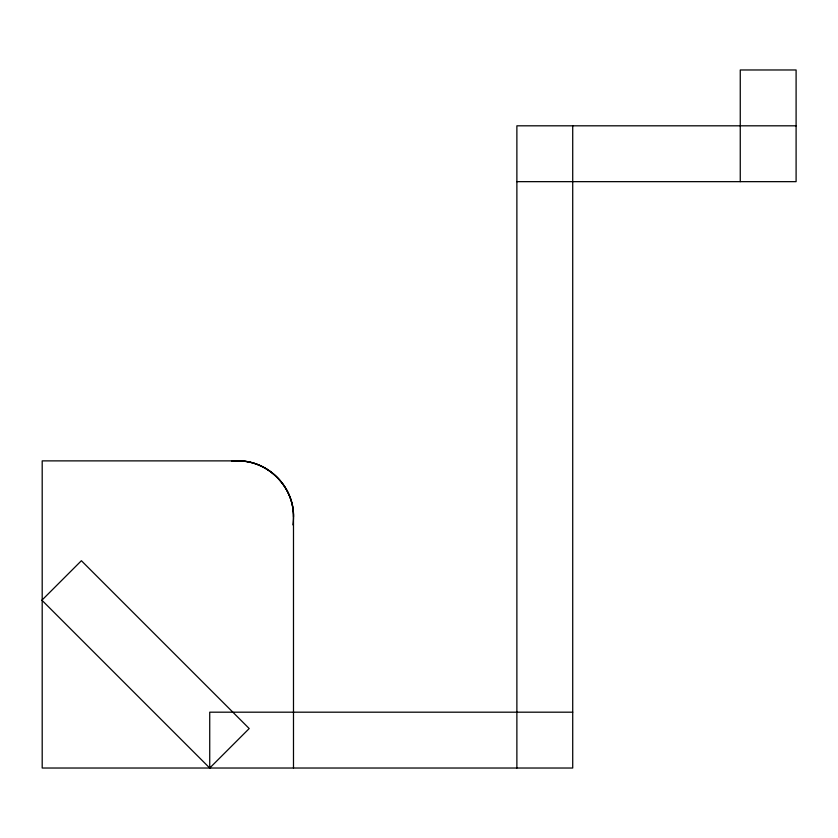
<?xml version="1.0" encoding="UTF-8"?>
<svg xmlns="http://www.w3.org/2000/svg" width="838" height="838" viewBox="0 0 838 838"><rect width="100%" height="100%" fill="white"/><g stroke="black" fill="none" stroke-linecap="round" stroke-linejoin="round"><path stroke-width="1.26" d="M209.73 768.027L249.211 728.547L81.391 560.716L41.9 600.207L209.73 768.027L209.73 712.185L572.721 712.185M796.1 125.815L516.878 125.815L516.878 768.027M516.878 181.657L796.1 181.657L796.1 69.973L740.258 69.973L740.258 181.657M293.489 768.027L293.489 516.732C294.243 486.888 267.49 460.135 237.646 460.879L42.193 460.879L42.193 768.027L572.721 768.027L572.721 125.815M237.646 460.879C267.5 460.209 294.169 486.878 293.489 516.732M231.812 461.193A55.842 55.842 0 0 1 292.891 524.881"/></g></svg>
